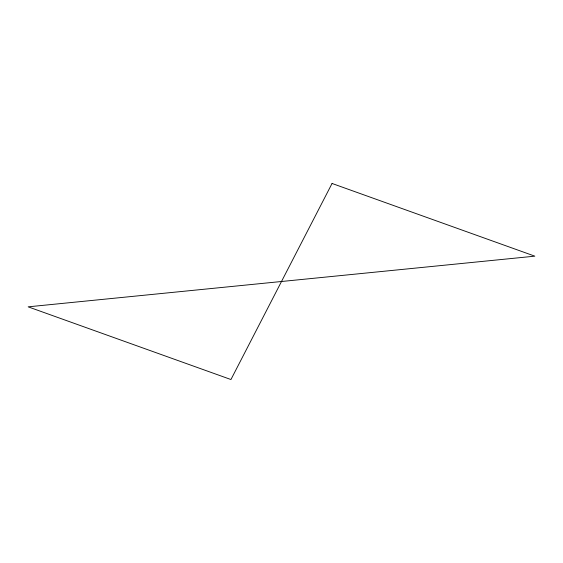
<?xml version="1.0" encoding="UTF-8"?>
<svg xmlns="http://www.w3.org/2000/svg" width="563" height="563" viewBox="0 0 563 563"><rect width="100%" height="100%" fill="white"/><g stroke="black" fill="none" stroke-linecap="round" stroke-linejoin="round"><path stroke-width="0.84" d="M332.057 183.468L230.943 379.532L28.15 306.835L534.85 256.165L332.057 183.468"/></g></svg>
